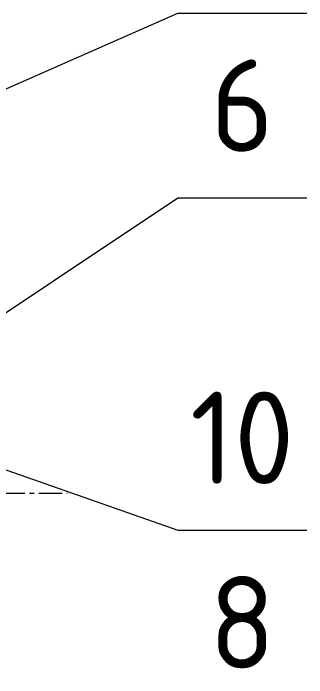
# Model space of a CAD drawing. Header units: millimetres. Extents: x 0 to 420, y 0 to 297.
# Drawn here: x 153.08 to 169, y 211 to 247 of the extents above; entities that cross this region are included whole.
import ezdxf
from ezdxf.enums import TextEntityAlignment as Align

# ---------------------------------------------------------------- set-up
doc = ezdxf.new("R2010")
doc.units = ezdxf.units.MM
doc.linetypes.add('CENTER', pattern=[5.08, 3.175, -0.635, 0.635, -0.635])
for name, color, linetype, lineweight in [('AXIS', 1, 'CENTER', 18), ('DIM', 3, 'CONTINUOUS', 18), ('TEXT', 7, 'CONTINUOUS', 25), ('THIN', 7, 'CONTINUOUS', 18)]:
    doc.layers.add(name, color=color, linetype=linetype, lineweight=lineweight)
doc.styles.add('GOST', font='GOST_BU.ttf')
doc.dimstyles.new('ESKD', dxfattribs={"dimtxt": 3.5, "dimasz": 2.8, "dimexe": 2, "dimexo": 0, "dimgap": 0.8, "dimtad": 1, "dimdec": 1, "dimlfac": 2, "dimtxsty": 'GOST', "dimcen": 2.5, "dimclrd": 3, "dimclre": 3, "dimazin": 3, "dimtfac": 1, "dimtmove": 0, "dimatfit": 3})

msp = doc.modelspace()

# ---------------------------------------------------------------- linework, layer by layer
at = {"layer": 'AXIS', "ltscale": 0.4}
msp.add_lwpolyline([(61, 221), (156, 221)], dxfattribs=at)
at = {"layer": 'THIN'}
for points in [[(137, 236), (162, 247), (169, 247)], [(148.5, 228), (162, 237), (169, 237)], [(137, 227.75), (162, 219), (169, 219)]]:
    msp.add_lwpolyline(points, dxfattribs=at)

# ---------------------------------------------------------------- texts
at = {"layer": 'TEXT', "style": 'GOST'}
for s, p in [('6', (165.5, 238)), ('10', (165.5, 220)), ('8', (165.5, 210))]:
    msp.add_text(s, height=5, dxfattribs=at).set_placement(p, align=Align.BOTTOM_CENTER)

# ---------------------------------------------------------------- dimensions: what is measured, and where the dimension line sits
at = {"layer": 'DIM'}
msp.add_linear_dim(base=(145.5, 227.25), p1=(145.5, 227.25), p2=(145.5, 214.75), angle=90, text='%%c25 H7/k6', dimstyle='ESKD', override={"dimse1": 1, "dimse2": 1}, dxfattribs=at).render()

doc.saveas('drawing.dxf')
